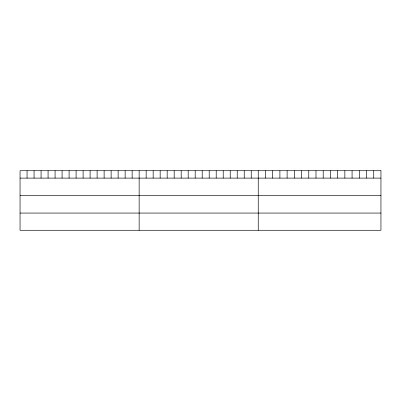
<?xml version="1.0" encoding="UTF-8"?>
<svg xmlns="http://www.w3.org/2000/svg" width="401" height="401" viewBox="0 0 401 401"><rect width="100%" height="100%" fill="white"/><g stroke="black" fill="none" stroke-linecap="round" stroke-linejoin="round"><path stroke-width="0.6" d="M20.05 178.109L380.95 178.109M20.05 195.327L380.95 195.327M20.05 213.066L380.95 213.066M373.732 170.721L373.732 178.109M366.514 170.721L366.514 178.109M359.296 170.721L359.296 178.109M352.078 170.721L352.078 178.109M344.86 170.721L344.86 178.109M337.642 170.721L337.642 178.109M330.424 170.721L330.424 178.109M323.206 170.721L323.206 178.109M315.988 170.721L315.988 178.109M308.77 170.721L308.77 178.109M301.552 170.721L301.552 178.109M294.334 170.721L294.334 178.109M287.116 170.721L287.116 178.109M279.898 170.721L279.898 178.109M272.68 170.721L272.68 178.109M265.462 170.721L265.462 178.109M258.244 170.721L258.244 230.279M251.237 170.721L251.237 178.109M244.234 170.721L244.234 178.109M237.227 170.721L237.227 178.109M230.219 170.721L230.219 178.109M223.217 170.721L223.217 178.109M216.209 170.721L216.209 178.109M209.202 170.721L209.202 178.109M202.199 170.721L202.199 178.109M195.192 170.721L195.192 178.109M188.189 170.721L188.189 178.109M181.182 170.721L181.182 178.109M174.174 170.721L174.174 178.109M167.172 170.721L167.172 178.109M160.164 170.721L160.164 178.109M153.157 170.721L153.157 178.109M146.154 170.721L146.154 178.109M139.147 170.721L139.147 230.279M132.14 170.721L132.14 178.109M125.137 170.721L125.137 178.109M118.13 170.721L118.13 178.109M111.122 170.721L111.122 178.109M104.12 170.721L104.12 178.109M97.112 170.721L97.112 178.109M90.105 170.721L90.105 178.109M83.102 170.721L83.102 178.109M76.095 170.721L76.095 178.109M69.092 170.721L69.092 178.109M62.085 170.721L62.085 178.109M55.077 170.721L55.077 178.109M48.075 170.721L48.075 178.109M41.067 170.721L41.067 178.109M34.06 170.721L34.06 178.109M27.057 170.721L27.057 178.109M380.95 170.721L20.05 170.721L20.05 230.279L380.95 230.279L380.95 170.721"/></g></svg>
